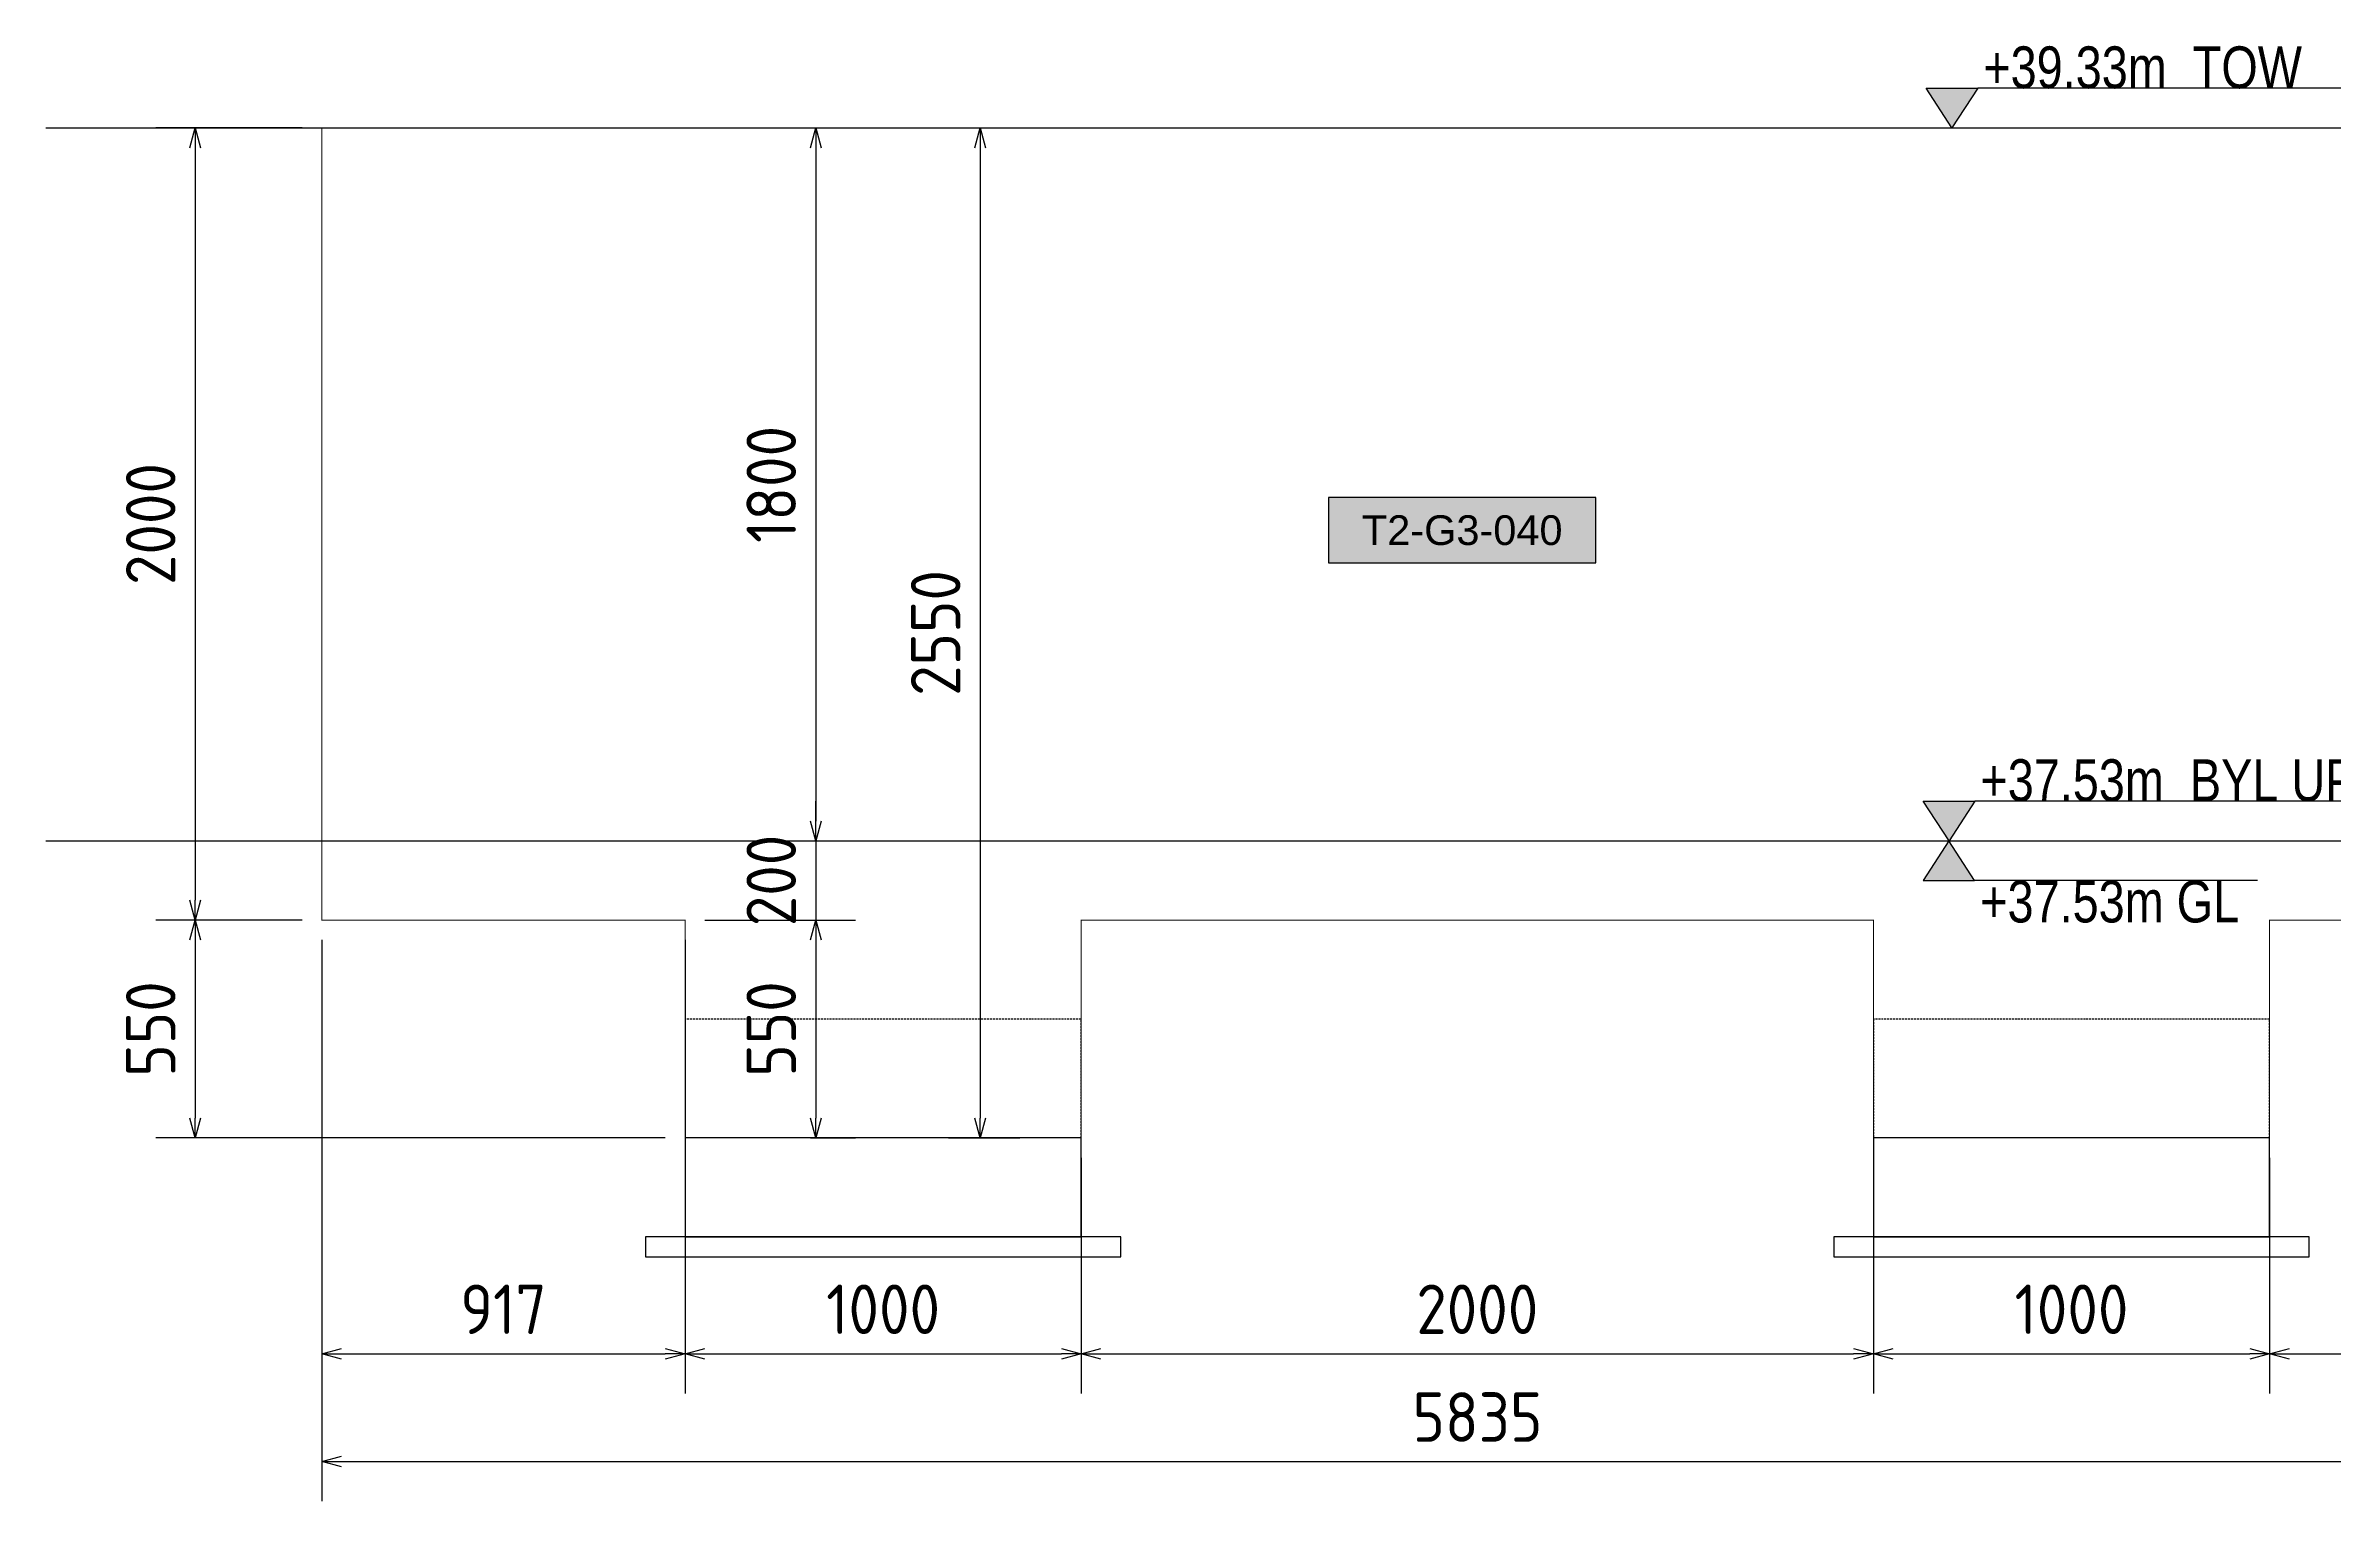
# Model space of a CAD drawing. Header units: centimetres. Extents: x -6122352 to 7132207, y -1694241 to 1947892.
# Drawn here: x 3266589 to 3272366, y 102183 to 105858 of the extents above; entities that cross this region are included whole.
import ezdxf
from ezdxf.enums import TextEntityAlignment as Align

# ---------------------------------------------------------------- set-up
doc = ezdxf.new("R2010")
doc.units = ezdxf.units.CM
doc.header["$MEASUREMENT"] = 0
doc.header["$PDMODE"] = 66
doc.header["$PDSIZE"] = 100
doc.linetypes.add('23585-XR-AR-END-SETTING OUT PLAN$0$HIDDEN', pattern=[0.375, 0.25, -0.125])
doc.linetypes.add('DASHED2', pattern=[0.375, 0.25, -0.125])
for name, color, linetype in [('@MI-TYPE-01', 30, 'Continuous'), ('@MI-TYPE-02', 6, 'Continuous'), ('JML-Dimension', 1, 'Continuous'), ('PANEL-TAGS', 7, 'Continuous'), ('SECTION', 130, 'Continuous')]:
    doc.layers.add(name, color=color, linetype=linetype)
doc.styles.add('PANELTAG_STYLE', font='arial.ttf')
doc.styles.add('Schueco-BEMSTIL', font='isocpeur.ttf', dxfattribs={"width": 0.9})
doc.styles.add('txt-Pisa-std', font='arial.ttf', dxfattribs={"width": 0.8})
doc.dimstyles.new('MI- JWC-TXT-2.5 MM', dxfattribs={"dimscale": 1.5, "dimtxt": 2.5, "dimasz": 1, "dimexe": 2, "dimexo": 1, "dimgap": 1, "dimtad": 1, "dimdec": 0, "dimdsep": 46, "dimtxsty": 'Schueco-BEMSTIL', "dimblk": 'OPEN30', "dimcen": 0, "dimdle": 2, "dimclrd": 140, "dimclre": 8, "dimclrt": 40, "dimadec": 0, "dimazin": 2, "dimtfac": 1, "dimtdec": 0, "dimtix": 1, "dimtmove": 2, "dimatfit": 3, "dimldrblk": 'OPEN', "dimfxl": 2, "dimlwd": -1, "dimlwe": -1, "dimarcsym": 0})

# ---------------------------------------------------------------- blocks, each defined once
blk = doc.blocks.new('_Open30')
at = {"color": 0, "linetype": 'ByBlock', "lineweight": -2}
for p, q in [((-1, 0.27), (0, 0)), ((0, 0), (-1, -0.27)), ((0, 0), (-1, 0))]:
    blk.add_line(p, q, dxfattribs=at)
blk = doc.blocks.new('*D5260')
at = {"layer": '@MI-TYPE-01', "color": 8, "transparency": 16777216}
for p, q in [((3267285.8, 103600.8), (3267285.8, 102455.6)), ((3268202.8, 103600.8), (3268202.8, 102455.6))]:
    blk.add_line(p, q, dxfattribs=at)
at = {"layer": '@MI-TYPE-01', "color": 140, "transparency": 16777216}
blk.add_line((3267335.8, 102555.6), (3268152.8, 102555.6), dxfattribs=at)
at = {"layer": 'Defpoints', "color": 0, "transparency": 16777216}
for p in [(3267285.8, 103650.8), (3268202.8, 103650.8), (3268202.8, 102555.6)]:
    blk.add_point(p, dxfattribs=at)
at = {"layer": '@MI-TYPE-01', "color": 140, "transparency": 16777216, "xscale": 50, "yscale": 50, "zscale": 50, "rotation": 180}
blk.add_blockref('_Open30', (3267285.8, 102555.6), dxfattribs=at)
at = {"layer": '@MI-TYPE-01', "color": 140, "transparency": 16777216, "xscale": 50, "yscale": 50, "zscale": 50}
blk.add_blockref('_Open30', (3268202.8, 102555.6), dxfattribs=at)
at = {"layer": '@MI-TYPE-01', "color": 40, "transparency": 16777216, "insert": (3267744.3, 102668.1), "char_height": 125, "attachment_point": 5, "style": 'Schueco-BEMSTIL'}
blk.add_mtext('917', dxfattribs=at)
blk = doc.blocks.new('_Open')
at = {"color": 0, "linetype": 'ByBlock', "lineweight": -2}
for p, q in [((-1, 0.2), (0, 0)), ((-1, -0.2), (0, 0)), ((0, 0), (-1, 0))]:
    blk.add_line(p, q, dxfattribs=at)
blk = doc.blocks.new('*D5261')
at = {"layer": '@MI-TYPE-01', "color": 8, "transparency": 16777216}
for p, q in [((3268202.8, 103600.8), (3268202.8, 102455.6)), ((3269202.8, 103050.8), (3269202.8, 102455.6))]:
    blk.add_line(p, q, dxfattribs=at)
at = {"layer": '@MI-TYPE-01', "color": 140, "transparency": 16777216}
blk.add_line((3268252.8, 102555.6), (3269152.8, 102555.6), dxfattribs=at)
at = {"layer": 'Defpoints', "color": 0, "transparency": 16777216}
for p in [(3268202.8, 103650.8), (3269202.8, 103100.8), (3269202.8, 102555.6)]:
    blk.add_point(p, dxfattribs=at)
at = {"layer": '@MI-TYPE-01', "color": 140, "transparency": 16777216, "xscale": 50, "yscale": 50, "zscale": 50, "rotation": 180}
blk.add_blockref('_Open30', (3268202.8, 102555.6), dxfattribs=at)
at = {"layer": '@MI-TYPE-01', "color": 140, "transparency": 16777216, "xscale": 50, "yscale": 50, "zscale": 50}
blk.add_blockref('_Open30', (3269202.8, 102555.6), dxfattribs=at)
at = {"layer": '@MI-TYPE-01', "color": 40, "transparency": 16777216, "insert": (3268702.8, 102668.1), "char_height": 125, "attachment_point": 5, "style": 'Schueco-BEMSTIL'}
blk.add_mtext('1000', dxfattribs=at)
blk = doc.blocks.new('*D5262')
at = {"layer": '@MI-TYPE-01', "color": 8, "transparency": 16777216}
for p, q in [((3269202.8, 103050.8), (3269202.8, 102455.6)), ((3271202.8, 103050.8), (3271202.8, 102455.6))]:
    blk.add_line(p, q, dxfattribs=at)
at = {"layer": '@MI-TYPE-01', "color": 140, "transparency": 16777216}
blk.add_line((3269252.8, 102555.6), (3271152.8, 102555.6), dxfattribs=at)
at = {"layer": 'Defpoints', "color": 0, "transparency": 16777216}
for p in [(3269202.8, 103100.8), (3271202.8, 103100.8), (3271202.8, 102555.6)]:
    blk.add_point(p, dxfattribs=at)
at = {"layer": '@MI-TYPE-01', "color": 140, "transparency": 16777216, "xscale": 50, "yscale": 50, "zscale": 50, "rotation": 180}
blk.add_blockref('_Open30', (3269202.8, 102555.6), dxfattribs=at)
at = {"layer": '@MI-TYPE-01', "color": 140, "transparency": 16777216, "xscale": 50, "yscale": 50, "zscale": 50}
blk.add_blockref('_Open30', (3271202.8, 102555.6), dxfattribs=at)
at = {"layer": '@MI-TYPE-01', "color": 40, "transparency": 16777216, "insert": (3270202.8, 102668.1), "char_height": 125, "attachment_point": 5, "style": 'Schueco-BEMSTIL'}
blk.add_mtext('2000', dxfattribs=at)
blk = doc.blocks.new('*D5263')
at = {"layer": '@MI-TYPE-01', "color": 8, "transparency": 16777216}
for p, q in [((3271202.8, 103050.8), (3271202.8, 102455.6)), ((3272202.8, 103050.8), (3272202.8, 102455.6))]:
    blk.add_line(p, q, dxfattribs=at)
at = {"layer": '@MI-TYPE-01', "color": 140, "transparency": 16777216}
blk.add_line((3271252.8, 102555.6), (3272152.8, 102555.6), dxfattribs=at)
at = {"layer": 'Defpoints', "color": 0, "transparency": 16777216}
for p in [(3271202.8, 103100.8), (3272202.8, 103100.8), (3272202.8, 102555.6)]:
    blk.add_point(p, dxfattribs=at)
at = {"layer": '@MI-TYPE-01', "color": 140, "transparency": 16777216, "xscale": 50, "yscale": 50, "zscale": 50, "rotation": 180}
blk.add_blockref('_Open30', (3271202.8, 102555.6), dxfattribs=at)
at = {"layer": '@MI-TYPE-01', "color": 140, "transparency": 16777216, "xscale": 50, "yscale": 50, "zscale": 50}
blk.add_blockref('_Open30', (3272202.8, 102555.6), dxfattribs=at)
at = {"layer": '@MI-TYPE-01', "color": 40, "transparency": 16777216, "insert": (3271702.8, 102668.1), "char_height": 125, "attachment_point": 5, "style": 'Schueco-BEMSTIL'}
blk.add_mtext('1000', dxfattribs=at)
blk = doc.blocks.new('*D5264')
at = {"layer": '@MI-TYPE-01', "color": 8, "transparency": 16777216}
for p, q in [((3273120.8, 103600.8), (3273120.8, 102455.6)), ((3272202.8, 103050.8), (3272202.8, 102455.6))]:
    blk.add_line(p, q, dxfattribs=at)
at = {"layer": '@MI-TYPE-01', "color": 140, "transparency": 16777216}
blk.add_line((3272252.8, 102555.6), (3273070.8, 102555.6), dxfattribs=at)
at = {"layer": 'Defpoints', "color": 0, "transparency": 16777216}
for p in [(3273120.8, 103650.8), (3272202.8, 103100.8), (3273120.8, 102555.6)]:
    blk.add_point(p, dxfattribs=at)
at = {"layer": '@MI-TYPE-01', "color": 140, "transparency": 16777216, "xscale": 50, "yscale": 50, "zscale": 50, "rotation": 180}
blk.add_blockref('_Open30', (3272202.8, 102555.6), dxfattribs=at)
at = {"layer": '@MI-TYPE-01', "color": 140, "transparency": 16777216, "xscale": 50, "yscale": 50, "zscale": 50}
blk.add_blockref('_Open30', (3273120.8, 102555.6), dxfattribs=at)
at = {"layer": '@MI-TYPE-01', "color": 40, "transparency": 16777216, "insert": (3272661.8, 102668.1), "char_height": 125, "attachment_point": 5, "style": 'Schueco-BEMSTIL'}
blk.add_mtext('918', dxfattribs=at)
blk = doc.blocks.new('*D5265')
at = {"layer": '@MI-TYPE-01', "color": 8, "transparency": 16777216}
for p, q in [((3267285.8, 103600.8), (3267285.8, 102183.4)), ((3273120.8, 103600.8), (3273120.8, 102183.4))]:
    blk.add_line(p, q, dxfattribs=at)
at = {"layer": '@MI-TYPE-01', "color": 140, "transparency": 16777216}
blk.add_line((3267335.8, 102283.4), (3273070.8, 102283.4), dxfattribs=at)
at = {"layer": 'Defpoints', "color": 0, "transparency": 16777216}
for p in [(3267285.8, 103650.8), (3273120.8, 103650.8), (3273120.8, 102283.4)]:
    blk.add_point(p, dxfattribs=at)
at = {"layer": '@MI-TYPE-01', "color": 140, "transparency": 16777216, "xscale": 50, "yscale": 50, "zscale": 50, "rotation": 180}
blk.add_blockref('_Open30', (3267285.8, 102283.4), dxfattribs=at)
at = {"layer": '@MI-TYPE-01', "color": 140, "transparency": 16777216, "xscale": 50, "yscale": 50, "zscale": 50}
blk.add_blockref('_Open30', (3273120.8, 102283.4), dxfattribs=at)
at = {"layer": '@MI-TYPE-01', "color": 40, "transparency": 16777216, "insert": (3270203.3, 102395.9), "char_height": 125, "attachment_point": 5, "style": 'Schueco-BEMSTIL'}
blk.add_mtext('5835', dxfattribs=at)
blk = doc.blocks.new('*D5266')
at = {"layer": '@MI-TYPE-01', "color": 8, "transparency": 16777216}
for p, q in [((3267235.8, 105650.8), (3266866.4, 105650.8)), ((3267235.8, 103650.8), (3266866.4, 103650.8))]:
    blk.add_line(p, q, dxfattribs=at)
at = {"layer": '@MI-TYPE-01', "color": 140, "transparency": 16777216}
blk.add_line((3266966.4, 105600.8), (3266966.4, 103700.8), dxfattribs=at)
at = {"layer": 'Defpoints', "color": 0, "transparency": 16777216}
for p in [(3267285.8, 105650.8), (3266966.4, 103650.8), (3267285.8, 103650.8)]:
    blk.add_point(p, dxfattribs=at)
at = {"layer": '@MI-TYPE-01', "color": 140, "transparency": 16777216, "xscale": 50, "yscale": 50, "zscale": 50}
for p, rotation in [((3266966.4, 105650.8), 90), ((3266966.4, 103650.8), 270)]:
    blk.add_blockref('_Open30', p, dxfattribs=dict(at, rotation=rotation))
at = {"layer": '@MI-TYPE-01', "color": 40, "transparency": 16777216, "insert": (3266853.9, 104650.8), "char_height": 125, "attachment_point": 5, "rotation": 90, "style": 'Schueco-BEMSTIL'}
blk.add_mtext('2000', dxfattribs=at)
blk = doc.blocks.new('*D5267')
at = {"layer": '@MI-TYPE-01', "color": 8, "transparency": 16777216}
for p, q in [((3267235.8, 103650.8), (3266866.4, 103650.8)), ((3268152.8, 103100.8), (3266866.4, 103100.8))]:
    blk.add_line(p, q, dxfattribs=at)
at = {"layer": '@MI-TYPE-01', "color": 140, "transparency": 16777216}
blk.add_line((3266966.4, 103600.8), (3266966.4, 103150.8), dxfattribs=at)
at = {"layer": 'Defpoints', "color": 0, "transparency": 16777216}
for p in [(3267285.8, 103650.8), (3266966.4, 103100.8), (3268202.8, 103100.8)]:
    blk.add_point(p, dxfattribs=at)
at = {"layer": '@MI-TYPE-01', "color": 140, "transparency": 16777216, "xscale": 50, "yscale": 50, "zscale": 50}
for p, rotation in [((3266966.4, 103650.8), 90), ((3266966.4, 103100.8), 270)]:
    blk.add_blockref('_Open30', p, dxfattribs=dict(at, rotation=rotation))
at = {"layer": '@MI-TYPE-01', "color": 40, "transparency": 16777216, "insert": (3266853.9, 103375.8), "char_height": 125, "attachment_point": 5, "rotation": 90, "style": 'Schueco-BEMSTIL'}
blk.add_mtext('550', dxfattribs=at)
blk = doc.blocks.new('*U2058')
at = {"layer": 'JML-Dimension'}
h = blk.add_hatch(color=10, dxfattribs=at)
h.dxf.hatch_style = 1
h.paths.add_polyline_path([(0, 0), (-1.54, 2.37), (1.54, 2.37)])
blk.add_line((24.31, 2.37), (1.54, 2.37), dxfattribs=at)
blk.add_lwpolyline([(0, 0), (-1.54, 2.37), (1.54, 2.37), (0, 0)], dxfattribs=at)
at = {"color": 5, "style": 'txt-Pisa-std', "width": 0.8}
blk.add_attdef('+0.0', text='', height=2.5, dxfattribs=at).set_placement((1.87, 2.37), align=Align.BOTTOM_LEFT)
blk = doc.blocks.new('*U2056')
at = {"layer": 'JML-Dimension'}
h = blk.add_hatch(color=10, dxfattribs=at)
h.dxf.hatch_style = 1
h.paths.add_polyline_path([(0, 0), (-1.54, 2.37), (1.54, 2.37)])
blk.add_line((31.81, 2.37), (1.54, 2.37), dxfattribs=at)
blk.add_lwpolyline([(0, 0), (-1.54, 2.37), (1.54, 2.37), (0, 0)], dxfattribs=at)
at = {"color": 5, "style": 'txt-Pisa-std', "width": 0.8}
blk.add_attdef('+0.0', text='', height=2.5, dxfattribs=at).set_placement((1.87, 2.37), align=Align.BOTTOM_LEFT)
blk = doc.blocks.new('*U2214')
at = {"layer": 'JML-Dimension'}
h = blk.add_hatch(color=10, dxfattribs=at)
h.dxf.hatch_style = 1
h.paths.add_polyline_path([(0, 0), (-1.54, 2.37), (1.54, 2.37)])
blk.add_line((18.43, 2.37), (1.54, 2.37), dxfattribs=at)
blk.add_lwpolyline([(0, 0), (-1.54, 2.37), (1.54, 2.37), (0, 0)], dxfattribs=at)
at = {"color": 5, "style": 'txt-Pisa-std', "width": 0.8}
blk.add_attdef('+0.0', text='', height=2.5, dxfattribs=at).set_placement((1.87, 2.37), align=Align.BOTTOM_LEFT)
blk = doc.blocks.new('*D5268')
at = {"layer": '@MI-TYPE-01', "color": 8, "transparency": 16777216}
for p, q in [((3268867.5, 105650.8), (3269048, 105650.8)), ((3268867.5, 103100.8), (3269048, 103100.8))]:
    blk.add_line(p, q, dxfattribs=at)
at = {"layer": '@MI-TYPE-01', "color": 140, "transparency": 16777216}
blk.add_line((3268948, 105600.8), (3268948, 103150.8), dxfattribs=at)
at = {"layer": 'Defpoints', "color": 0, "transparency": 16777216}
for p in [(3268817.5, 105650.8), (3268817.5, 103100.8), (3268948, 103100.8)]:
    blk.add_point(p, dxfattribs=at)
at = {"layer": '@MI-TYPE-01', "color": 140, "transparency": 16777216, "xscale": 50, "yscale": 50, "zscale": 50}
for p, rotation in [((3268948, 105650.8), 90), ((3268948, 103100.8), 270)]:
    blk.add_blockref('_Open30', p, dxfattribs=dict(at, rotation=rotation))
at = {"layer": '@MI-TYPE-01', "color": 40, "transparency": 16777216, "insert": (3268835.5, 104375.8), "char_height": 125, "attachment_point": 5, "rotation": 90, "style": 'Schueco-BEMSTIL'}
blk.add_mtext('2550', dxfattribs=at)
blk = doc.blocks.new('*D5269')
at = {"layer": '@MI-TYPE-01', "color": 8, "transparency": 16777216}
for p, q in [((3268522.4, 105650.8), (3268632.9, 105650.8)), ((3268522.4, 103850.8), (3268632.9, 103850.8))]:
    blk.add_line(p, q, dxfattribs=at)
at = {"layer": '@MI-TYPE-01', "color": 140, "transparency": 16777216}
blk.add_line((3268532.9, 105600.8), (3268532.9, 103900.8), dxfattribs=at)
at = {"layer": 'Defpoints', "color": 0, "transparency": 16777216}
for p in [(3268472.4, 105650.8), (3268472.4, 103850.8), (3268532.9, 103850.8)]:
    blk.add_point(p, dxfattribs=at)
at = {"layer": '@MI-TYPE-01', "color": 140, "transparency": 16777216, "xscale": 50, "yscale": 50, "zscale": 50}
for p, rotation in [((3268532.9, 105650.8), 90), ((3268532.9, 103850.8), 270)]:
    blk.add_blockref('_Open30', p, dxfattribs=dict(at, rotation=rotation))
at = {"layer": '@MI-TYPE-01', "color": 40, "transparency": 16777216, "insert": (3268420.4, 104750.8), "char_height": 125, "attachment_point": 5, "rotation": 90, "style": 'Schueco-BEMSTIL'}
blk.add_mtext('1800', dxfattribs=at)
blk = doc.blocks.new('*D5270')
at = {"layer": '@MI-TYPE-01', "color": 8, "transparency": 16777216}
for p, q in [((3268252.8, 103650.8), (3268632.9, 103650.8)), ((3268519.6, 103100.8), (3268632.9, 103100.8))]:
    blk.add_line(p, q, dxfattribs=at)
at = {"layer": '@MI-TYPE-01', "color": 140, "transparency": 16777216}
blk.add_line((3268532.9, 103600.8), (3268532.9, 103150.8), dxfattribs=at)
at = {"layer": 'Defpoints', "color": 0, "transparency": 16777216}
for p in [(3268202.8, 103650.8), (3268469.6, 103100.8), (3268532.9, 103100.8)]:
    blk.add_point(p, dxfattribs=at)
at = {"layer": '@MI-TYPE-01', "color": 140, "transparency": 16777216, "xscale": 50, "yscale": 50, "zscale": 50}
for p, rotation in [((3268532.9, 103650.8), 90), ((3268532.9, 103100.8), 270)]:
    blk.add_blockref('_Open30', p, dxfattribs=dict(at, rotation=rotation))
at = {"layer": '@MI-TYPE-01', "color": 40, "transparency": 16777216, "insert": (3268420.4, 103375.8), "char_height": 125, "attachment_point": 5, "rotation": 90, "style": 'Schueco-BEMSTIL'}
blk.add_mtext('550', dxfattribs=at)
blk = doc.blocks.new('PANELTAG')
at = {"layer": 'PANEL-TAGS', "color": 1}
blk.add_lwpolyline([(-13.5, -3.3), (13.5, -3.3), (13.5, 3.3), (-13.5, 3.3)], close=True, dxfattribs=at)
at = {"layer": 'PANEL-TAGS', "color": 40, "true_color": 0xffd700}
blk.add_solid([(-13.5, -3.3), (13.5, -3.3), (-13.5, 3.3), (13.5, 3.3)], dxfattribs=at)
at = {"layer": 'PANEL-TAGS', "color": 5, "style": 'PANELTAG_STYLE', "width": 0.85}
blk.add_attdef('TAGNO', text='', height=3, dxfattribs=at).set_placement((0, 0), align=Align.MIDDLE)
blk = doc.blocks.new('T1-FOOTING ELEVATION')
at = {"color": 9}
blk.add_lwpolyline([(-600, -250), (600, -250), (600, -300), (-600, -300)], close=True, dxfattribs=at)
at = {"layer": '@MI-TYPE-01', "color": 114, "linetype": '23585-XR-AR-END-SETTING OUT PLAN$0$HIDDEN', "ltscale": 20, "true_color": 0x139b48}
blk.add_lwpolyline([(-500, 0), (-500, 300), (500, 300), (500, 0)], dxfattribs=at)
at = {"layer": '@MI-TYPE-01', "color": 114, "true_color": 0x139b48}
blk.add_lwpolyline([(-500, 0), (500, 0), (500, -250), (-500, -250)], close=True, dxfattribs=at)
blk = doc.blocks.new('*D5271')
at = {"layer": '@MI-TYPE-01', "color": 140, "transparency": 16777216}
for p, q in [((3268532.9, 103900.8), (3268532.9, 103950.8)), ((3268532.9, 103850.8), (3268532.9, 103650.8)), ((3268532.9, 103600.8), (3268532.9, 103550.8))]:
    blk.add_line(p, q, dxfattribs=at)
at = {"layer": '@MI-TYPE-01', "color": 8, "transparency": 16777216}
for p, q in [((3268407.9, 103850.8), (3268632.9, 103850.8)), ((3268252.8, 103650.8), (3268632.9, 103650.8))]:
    blk.add_line(p, q, dxfattribs=at)
at = {"layer": 'Defpoints', "color": 0, "transparency": 16777216}
for p in [(3268357.9, 103850.8), (3268202.8, 103650.8), (3268532.9, 103650.8)]:
    blk.add_point(p, dxfattribs=at)
at = {"layer": '@MI-TYPE-01', "color": 140, "transparency": 16777216, "xscale": 50, "yscale": 50, "zscale": 50}
for p, rotation in [((3268532.9, 103850.8), 270), ((3268532.9, 103650.8), 90)]:
    blk.add_blockref('_Open30', p, dxfattribs=dict(at, rotation=rotation))
at = {"layer": '@MI-TYPE-01', "color": 40, "transparency": 16777216, "insert": (3268420.4, 103750.8), "char_height": 125, "attachment_point": 5, "rotation": 90, "style": 'Schueco-BEMSTIL'}
blk.add_mtext('200', dxfattribs=at)

msp = doc.modelspace()

# ---------------------------------------------------------------- linework, layer by layer
at = {"layer": '@MI-TYPE-01', "color": 6, "const_width": 2.5}
msp.add_lwpolyline([(3267285.78198, 105650.78667), (3273120.78198, 105650.78667), (3273120.78198, 103650.78667), (3272202.78198, 103650.78667), (3272202.78198, 103100.78667), (3271202.78198, 103100.78667), (3271202.78198, 103650.78667), (3269202.78198, 103650.78667), (3269202.78198, 103100.78667), (3268202.78198, 103100.78667), (3268202.78198, 103650.78667), (3267285.78198, 103650.78667), (3267285.78198, 105650.78667)], dxfattribs=at)
at = {"layer": '@MI-TYPE-02', "color": 160, "linetype": 'DASHED2', "ltscale": 5}
for points in [[(3266588.89662, 105650.78667), (3273885.92947, 105650.78667)], [(3266588.89662, 103850.78667), (3273885.92947, 103850.78667)]]:
    msp.add_lwpolyline(points, dxfattribs=at)

# ---------------------------------------------------------------- block references
at = {"layer": '@MI-TYPE-01', "color": 30, "xscale": -1}
for p in [(3268702.78198, 103100.78667), (3271702.78198, 103100.78667)]:
    msp.add_blockref('T1-FOOTING ELEVATION', p, dxfattribs=at)
at = {"layer": 'PANEL-TAGS'}
ref = msp.add_blockref('PANELTAG', (3270164.66895, 104635.32236), dxfattribs=dict(at, xscale=25, yscale=25, zscale=25))
ref.add_attrib('TAGNO', 'T2-G3-040', dxfattribs={"color": 5, "height": 75, "style": 'PANELTAG_STYLE'}).set_placement((3270164.66895, 104635.32236), align=Align.MIDDLE_CENTER)
at = {"layer": 'SECTION', "color": 6}
ref = msp.add_blockref('*U2058', (3271401.05269, 105650.78667), dxfattribs=dict(at, xscale=42.30147098076819, yscale=42.30147098076819, zscale=42.30147098076819))
ref.add_attrib('+0.0', '+39.33m  TOW', (3271480.18134, 105751.04373), dxfattribs={"layer": 'JML-Dimension', "color": 5, "height": 105.7536775, "style": 'txt-Pisa-std', "width": 0.8})
ref = msp.add_blockref('*U2056', (3271393.7592, 103850.78671), dxfattribs=dict(at, xscale=42.30147098076819, yscale=42.30147098076819, zscale=42.30147098076819))
ref.add_attrib('+0.0', '+37.53m  BYL UPPER', (3271472.88785, 103951.04378), dxfattribs={"layer": 'JML-Dimension', "color": 5, "height": 105.7536775, "style": 'txt-Pisa-std', "width": 0.8})
ref = msp.add_blockref('*U2214', (3271393.2192, 103850.78667), dxfattribs=dict(at, xscale=-42.30147098076819, yscale=42.30147098076819, zscale=42.30147098076819, rotation=180))
ref.add_attrib('+0.0', '+37.53m GL', (3271472.34785, 103644.77592), dxfattribs={"layer": 'JML-Dimension', "color": 5, "height": 105.753677, "style": 'txt-Pisa-std', "width": 0.8})

# ---------------------------------------------------------------- dimensions: what is measured, and where the dimension line sits
at = {"layer": '@MI-TYPE-01'}
for base, p1, p2, picture, middle in [((3266966.4405, 103650.78667), (3267285.78198, 105650.78667), (3267285.78198, 103650.78667), '*D5266', (3266853.9405, 104650.78667)), ((3268532.94193, 103850.78667), (3268472.409, 105650.78667), (3268472.409, 103850.78667), '*D5269', (3268420.44193, 104750.78667)), ((3268948.0465, 103100.78667), (3268817.47697, 105650.78667), (3268817.47697, 103100.78667), '*D5268', (3268835.5465, 104375.78667)), ((3268532.94193, 103650.78667), (3268357.94193, 103850.78667), (3268202.78198, 103650.78667), '*D5271', (3268420.44193, 103750.78667)), ((3266966.4405, 103100.78667), (3267285.78198, 103650.78667), (3268202.78198, 103100.78667), '*D5267', (3266853.9405, 103375.78667)), ((3268532.94193, 103100.78667), (3268202.78198, 103650.78667), (3268469.59422, 103100.78667), '*D5270', (3268420.44193, 103375.78667))]:
    dim = msp.add_linear_dim(base=base, p1=p1, p2=p2, angle=90, dimstyle='MI- JWC-TXT-2.5 MM', dxfattribs=at)
    dim.commit()
    dim.dimension.update_dxf_attribs({"geometry": picture, "text_midpoint": middle})
for base, p1, p2, picture, middle in [((3268202.78198, 102555.602), (3267285.78198, 103650.78667), (3268202.78198, 103650.78667), '*D5260', (3267744.28198, 102668.102)), ((3273120.78198, 102283.3735), (3267285.78198, 103650.78667), (3273120.78198, 103650.78667), '*D5265', (3270203.28198, 102395.8735)), ((3269202.78198, 102555.602), (3268202.78198, 103650.78667), (3269202.78198, 103100.78667), '*D5261', (3268702.78198, 102668.102)), ((3273120.78198, 102555.602), (3272202.78198, 103100.78667), (3273120.78198, 103650.78667), '*D5264', (3272661.78198, 102668.102)), ((3271202.78198, 102555.602), (3269202.78198, 103100.78667), (3271202.78198, 103100.78667), '*D5262', (3270202.78198, 102668.102)), ((3272202.78198, 102555.602), (3271202.78198, 103100.78667), (3272202.78198, 103100.78667), '*D5263', (3271702.78198, 102668.102))]:
    dim = msp.add_linear_dim(base=base, p1=p1, p2=p2, dimstyle='MI- JWC-TXT-2.5 MM', dxfattribs=at)
    dim.commit()
    dim.dimension.update_dxf_attribs({"geometry": picture, "text_midpoint": middle})

doc.saveas('drawing.dxf')
